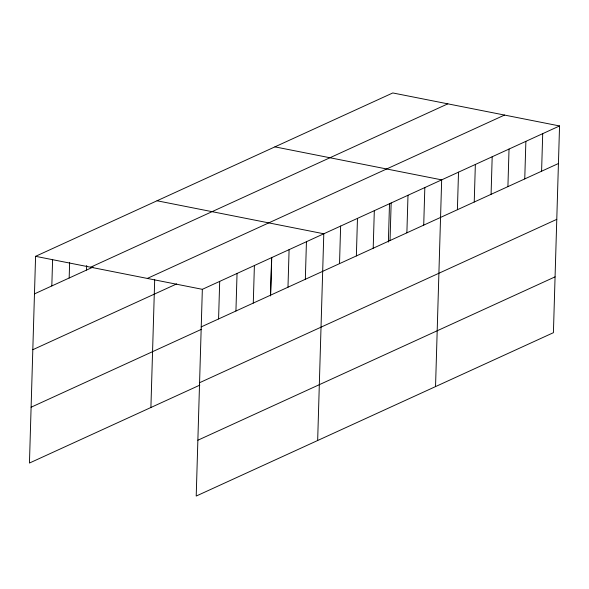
<?xml version="1.0" encoding="UTF-8"?>
<svg xmlns="http://www.w3.org/2000/svg" width="589" height="589" viewBox="0 0 589 589"><rect width="100%" height="100%" fill="white"/><g stroke="black" fill="none" stroke-linecap="round" stroke-linejoin="round"><path stroke-width="0.88" d="M559.55 125.95L202.344 289.324L196.211 496.048L553.417 332.682L559.55 125.95L392.789 92.952L35.583 256.318L29.45 463.05L199.818 385.132M51.817 285.945L52.612 259.374M69.171 278.015L69.635 262.436M86.524 270.079L86.657 265.499M150.902 407.5L154.693 279.753M218.578 318.951L219.697 281.387M235.931 311.014L237.043 273.451M253.277 303.077L254.396 265.514M270.491 295.965L271.632 257.327M270.631 295.148L271.743 257.584M287.977 287.211L289.096 249.648M305.33 279.274L306.442 241.711M317.662 440.506L323.795 233.774L157.035 200.775M339.522 263.636L340.633 226.073M356.36 255.935L357.471 218.372M373.198 248.234L374.317 210.671M388.365 242.057L389.513 203.411M390.036 240.533L391.155 202.969M406.881 232.832L407.993 195.268M423.719 225.131L424.831 187.567M435.536 386.598L441.669 179.866L274.916 146.86M457.395 209.728L458.514 172.165M474.233 202.027L475.352 164.464M491.079 194.326L492.19 156.762M507.917 186.625L509.029 149.054M524.755 178.916L525.874 141.353M541.593 171.215L542.712 133.651M90.618 267.207L447.824 103.841M34.471 293.882L93.128 267.053M147.316 278.428L504.523 115.061M32.815 349.704L176.715 283.891M201.232 326.888L558.438 163.514M31.107 407.22L201.475 329.303M199.575 382.71L556.782 219.344M197.867 440.226L555.074 276.859M35.583 256.318L202.344 289.324"/></g></svg>
